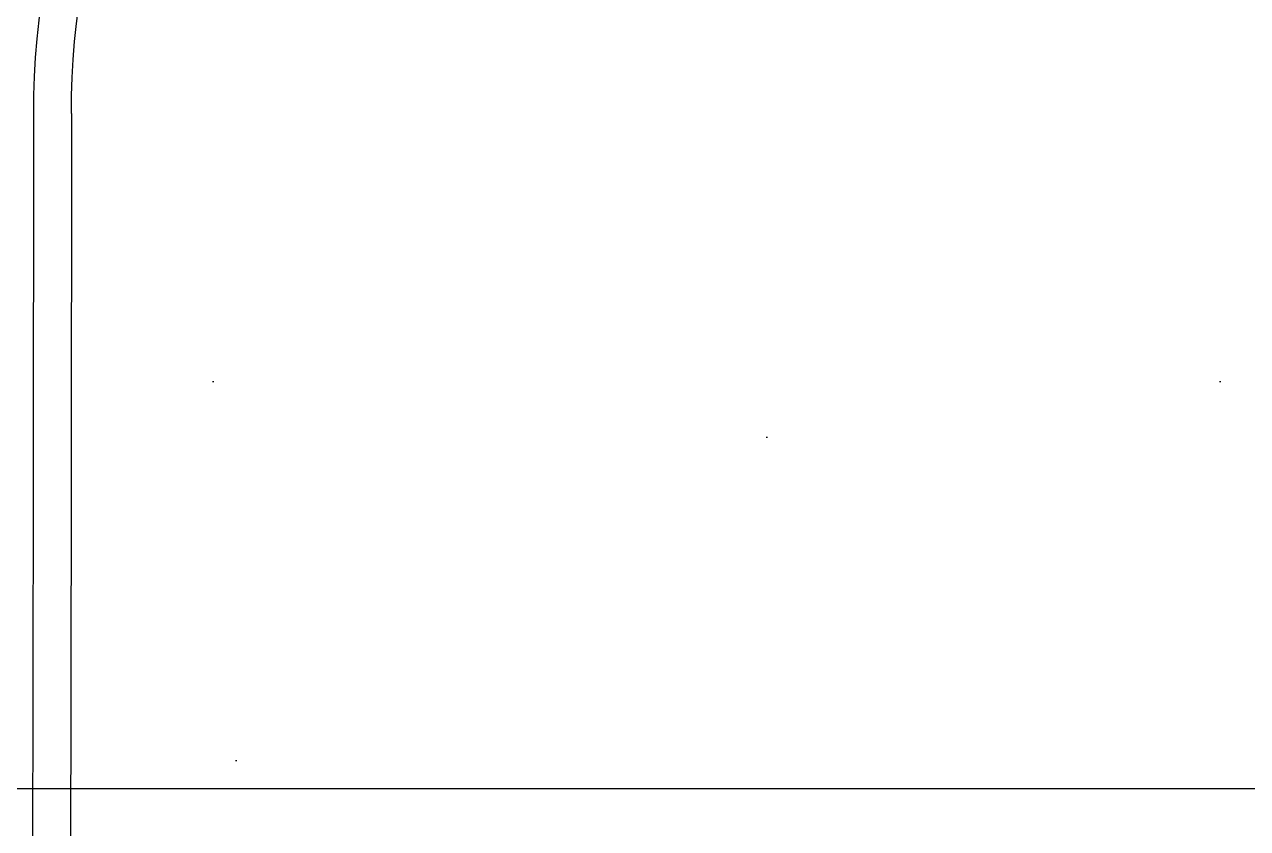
# Model space of a CAD drawing. Header units: millimetres. Extents: x 7086022 to 7120578, y 229555 to 276126.
# Drawn here: x 7110402.7 to 7110499.1, y 242561.8 to 242625.1 of the extents above; entities that cross this region are included whole.
import ezdxf
from ezdxf.xclip import XClip

# ---------------------------------------------------------------- set-up
doc = ezdxf.new("R2010")
doc.units = ezdxf.units.MM
doc.header["$LTSCALE"] = 100
doc.header["$XCLIPFRAME"] = 2
for name, color, linetype in [('BP', 7, 'Continuous'), ('U-84D-EX$0$FUR_욕실', 8, 'Continuous'), ('U-84D-EX$0$HAT', 8, 'Continuous'), ('U-84D-EX$0$S-ELE', 4, 'Continuous')]:
    doc.layers.add(name, color=color, linetype=linetype)

# ---------------------------------------------------------------- blocks, each defined once
blk = doc.blocks.new('U-84D-EX$0$대변기')
blk.add_wipeout([(22.249, 172.542), (8.912, 147.747), (6.746, 136.341), (0, 0), (6.746, -136.341), (8.912, -147.747), (22.075, -172.29), (48.748, -190.928), (71.393, -195), (166.776, -195), (163.874, -199.595), (211.559, -201.09), (211.593, -201.598), (211.811, -202.635), (212.508, -203.592), (213.122, -203.98), (214.154, -204.198), (220.754, -204.198), (220.754, -206.356), (211.679, -206.357), (211.156, -206.396), (210.27, -206.678), (209.31, -207.428), (208.746, -208.406), (208.586, -209.092), (208.561, -209.456), (208.566, -265.023), (208.683, -265.023), (208.781, -265.75), (209.146, -266.635), (209.439, -267.037), (210.115, -267.628), (210.657, -267.918), (211.055, -268.028), (211.754, -268.123), (489.288, -268.123), (490.393, -267.862), (490.867, -267.712), (491.452, -267.223), (492.007, -266.495), (492.243, -265.953), (492.338, -265.585), (492.393, -265), (492.393, -209.472), (492.274, -208.615), (492.053, -208.038), (491.645, -207.418), (491.175, -206.97), (490.657, -206.651), (490.048, -206.44), (489.564, -206.376), (489.288, -206.356), (294.651, -206.356), (294.651, -204.198), (299.371, -204.198), (299.927, -204.142), (300.815, -203.772), (301.133, -203.526), (301.57, -203.013), (301.802, -202.567), (301.976, -201.864), (301.977, -201.814), (356.763, -202.115), (409.646, -200.732), (451.071, -197.491), (521.76, -184.127), (558.832, -171.77), (607.507, -146.927), (640.318, -121.724), (666.396, -92.635), (682.862, -64.812), (689.365, -48.845), (694.462, -30.579), (696.683, -17.3), (697.462, -8.646), (697.701, 0.017), (696.016, 21.31), (691.269, 41.797), (683.337, 62.602), (669.046, 87.706), (652.78, 108.071), (630.642, 128.959), (599.081, 150.929), (558.195, 170.853), (516.937, 184.225), (478.6, 192.501), (440.581, 197.364), (409.565, 199.556), (375.328, 200.688), (311.092, 200.701), (281.722, 200.871), (251.346, 200.76), (223.329, 200.377), (188.294, 199.951), (182.405, 198.155), (177.519, 194.766), (79.796, 195), (40.704, 194.567), (37.247, 193.227), (37.247, 185.308)]).dxf.layer = 'U-84D-EX$0$FUR_욕실'
at = {"layer": 'U-84D-EX$0$FUR_욕실'}
for centre, radius, start, end in [((71.394, 129.997), 65.004, 90.00139, 139.11702), ((87.462, 19012.519), 18822.832, 269.9661769, 270.3270496), ((87.937, 18978.659), 18791.97, 269.9644947, 270.3274972)]:
    blk.add_arc(centre, radius, start, end, dxfattribs=at)
for points, knots in [([(11.844, 131.642), (12.224, 135.604), (13.725, 143.446), (18.13, 154.573), (24.506, 164.662), (32.644, 173.411), (42.226, 180.514), (52.957, 185.761), (64.447, 188.971), (72.384, 189.691), (76.339, 189.69)], [0, 0, 0, 0, 0.125651, 0.250302, 0.375666, 0.500193, 0.62538, 0.750073, 0.87514, 1, 1, 1, 1]), ([(76.292, 186.693), (72.503, 186.693), (64.901, 186.007), (53.896, 182.948), (43.618, 177.946), (34.441, 171.174), (26.648, 162.833), (20.542, 153.216), (16.325, 142.61), (14.889, 135.133), (14.525, 131.357)], [0, 0, 0, 0, 0.125158, 0.250483, 0.375338, 0.500608, 0.625088, 0.750283, 0.874667, 1, 1, 1, 1])]:
    blk.add_open_spline(points, degree=3, knots=knots, dxfattribs=at)
blk = doc.blocks.new('U-84D-EX$0$욕실-39')
at = {"layer": 'U-84D-EX$0$FUR_욕실'}
blk.add_blockref('U-84D-EX$0$대변기', (-1469.488, 399.99), dxfattribs=at)
at = {"layer": 'U-84D-EX$0$HAT'}
h = blk.add_hatch(dxfattribs=at)
h.set_pattern_fill('AR-CONC', color=252, angle=90)
h.set_pattern_definition([(140, (802930.75, -2615083.35), (15.9390865, 182.184669), [19.05, -209.55]), (85, (802930.75, -2615083.35), (-191.056845, -35.24342), [15.24, -167.640584]), (190.4514444, (802932.07, -2615068.17), (-175.117751, 146.941248), [16.190009, -178.090245]), (136.1842, (802879.95, -2615083.35), (42.04233, 271.07904), [28.575, -314.325]), (186.635557, (802883.45, -2615060.76), (-247.426123, 237.404135), [24.285023, -267.135608]), (81.184151, (802879.95, -2615083.35), (-247.426123, 237.404135), [22.859967, -251.459732]), (111, (802892.65, -2615057.95), (102.265199, 151.614391), [19.05, -209.55]), (56, (802892.65, -2615057.95), (-184.187966, 61.802029), [15.24, -167.64]), (161.451445, (802901.17, -2615045.32), (-81.922768, 213.41642), [16.190009, -178.089938]), (127.4999997, (802930.746, -2615083.35), (-84.5550389, 3.0886037), [0, -165.608, 0, -170.18, 0, -168.275]), (97.4999997, (802930.75, -2615083.35), (-100.1805745, 66.819663), [0, -97.028, 0, -161.798, 0, -64.135]), (57.4999997, (802930.746, -2615139.993), (5.7287447, 135.5905951), [0, -63.5, 0, -198.12, 0, -262.89]), (47.4999997, (802930.75, -2615165.39), (-25.4264903, 148.1291815), [0, -82.55, 0, -131.572, 0, -186.69])])
h.paths.add_polyline_path([(-1340, 1400), (-1340, 0), (-1500, 0), (-1500, 1400)])
at = {"layer": 'U-84D-EX$0$FUR_욕실'}
blk.add_lwpolyline([(-1500, 1400), (-1340, 1400), (-1340, 0), (-1500, 0)], close=True, dxfattribs=at)
blk = doc.blocks.new('U-84D-EX$0$S-CEN')
at = {"layer": 'U-84D-EX$0$S-ELE'}
h = blk.add_hatch(dxfattribs=at)
h.set_pattern_fill('DOTS', color=256, scale=50, angle=-90)
h.set_pattern_definition([(270, (17489.424, 8567.5), (79.375, -39.6875), [0, -79.375])])
h.paths.add_polyline_path([(-11745, 7925), (-11745, 7025), (-11245, 7025), (-11245, 5545), (-12820, 5545), (-12820, 7925)])
blk = doc.blocks.new('U-84D-EX', base_point=(0, 0))
at = {"layer": 'U-84D-EX$0$FUR_욕실', "xscale": -1}
blk.add_blockref('U-84D-EX$0$욕실-39', (-6170, -4880), dxfattribs=at)
at = {"layer": 'U-84D-EX$0$S-ELE'}
blk.add_blockref('U-84D-EX$0$S-CEN', (6615, -10465), dxfattribs=at)

msp = doc.modelspace()

# ---------------------------------------------------------------- block references
at = {"layer": 'BP'}
ref = msp.add_blockref('U-84D-EX', (7106113.063, 247394.917), dxfattribs=dict(at, rotation=90))
XClip(ref).set_block_clipping_path([(324.9999999999, 0), (324.9999999967, -2999.9999999991), (2544.9999999997, -2999.9999999991), (2544.9999999997, -1934.9999999991), (6614.9999999999, -1934.9999999991), (6614.9999999999, -10964.9999999991), (-9540.0000000001, -10964.9999999991), (-9540.0000000001, -17.3253110833)])

doc.saveas('drawing.dxf')
